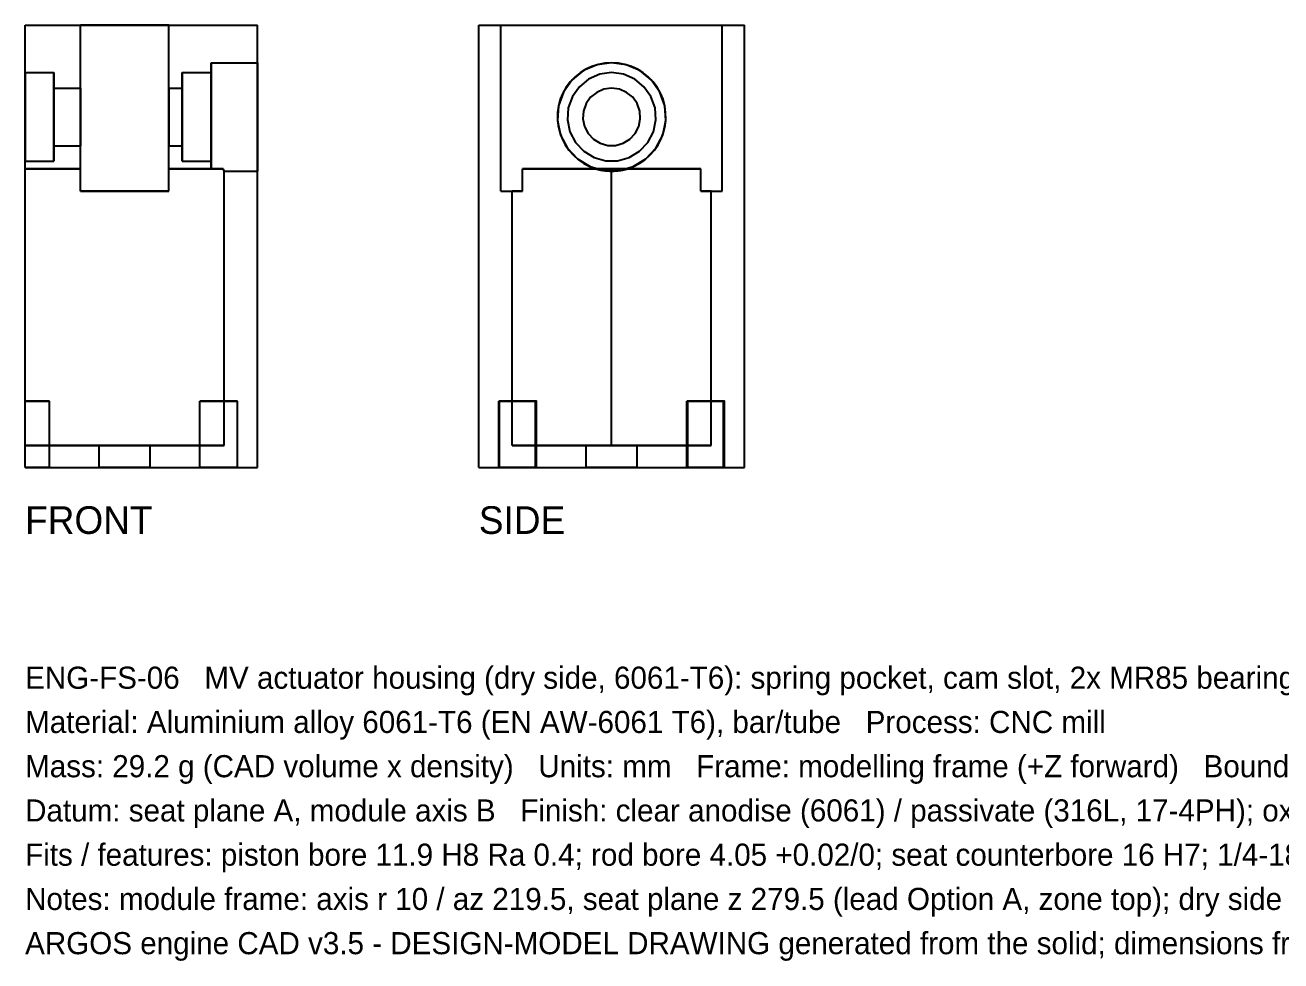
# Model space of a CAD drawing. Header units: millimetres. Extents: x 0 to 258, y -45 to 110.
# Drawn here: x 0 to 113.5, y -44.6 to 40 of the extents above; entities that cross this region are included whole.
import ezdxf

# ---------------------------------------------------------------- set-up
doc = ezdxf.new("R2010")
doc.units = ezdxf.units.MM
for name, color, linetype in [('FRONT_HIDDEN', 8, 'CONTINUOUS'), ('FRONT_VISIBLE', 7, 'Continuous'), ('SIDE_HIDDEN', 8, 'CONTINUOUS'), ('SIDE_VISIBLE', 7, 'Continuous')]:
    doc.layers.add(name, color=color, linetype=linetype)

msp = doc.modelspace()

# ---------------------------------------------------------------- linework, layer by layer
at = {"layer": 'FRONT_HIDDEN'}
for points in [[(0, 0), (0, 40)], [(0, 40), (21, 40)], [(5, 25), (5, 40)], [(5, 25), (5, 40)], [(13, 40), (5, 40)], [(13, 40), (5, 40)], [(13, 25), (13, 40)], [(13, 25), (13, 40)], [(21, 0), (21, 40)], [(16.8, 36.6), (21, 36.6)], [(16.8, 27), (16.8, 27.42), (16.8, 27.83), (16.8, 28.25), (16.8, 28.67), (16.8, 29.09), (16.8, 29.5), (16.8, 29.92), (16.8, 30.34), (16.8, 30.76), (16.8, 31.17), (16.8, 31.59), (16.8, 32.01), (16.8, 32.43), (16.8, 32.84), (16.8, 33.26), (16.8, 33.68), (16.8, 34.1), (16.8, 34.51), (16.8, 34.93), (16.8, 35.35), (16.8, 35.77), (16.8, 36.18), (16.8, 36.6)], [(16.8, 36.6), (16.8, 36.18), (16.8, 35.77), (16.8, 35.35), (16.8, 34.93), (16.8, 34.51), (16.8, 34.1), (16.8, 33.68), (16.8, 33.26), (16.8, 32.84), (16.8, 32.43), (16.8, 32.01), (16.8, 31.59), (16.8, 31.17), (16.8, 30.76), (16.8, 30.34), (16.8, 29.92), (16.8, 29.5), (16.8, 29.09), (16.8, 28.67), (16.8, 28.25), (16.8, 27.83), (16.8, 27.42), (16.8, 27)], [(21, 36.6), (21, 36.17), (21, 35.75), (21, 35.32), (21, 34.9), (21, 34.47), (21, 34.04), (21, 33.62), (21, 33.19), (21, 32.77), (21, 32.34), (21, 31.91), (21, 31.49), (21, 31.06), (21, 30.63), (21, 30.21), (21, 29.78), (21, 29.36), (21, 28.93), (21, 28.5), (21, 28.08), (21, 27.65), (21, 27.23), (21, 26.8)], [(21, 26.8), (21, 27.23), (21, 27.65), (21, 28.08), (21, 28.5), (21, 28.93), (21, 29.36), (21, 29.78), (21, 30.21), (21, 30.63), (21, 31.06), (21, 31.49), (21, 31.91), (21, 32.34), (21, 32.77), (21, 33.19), (21, 33.62), (21, 34.04), (21, 34.47), (21, 34.9), (21, 35.32), (21, 35.75), (21, 36.17), (21, 36.6)], [(0, 35.7), (0, 35.35), (0, 35), (0, 34.66), (0, 34.31), (0, 33.96), (0, 33.61), (0, 33.27), (0, 32.92), (0, 32.57), (0, 32.22), (0, 31.87), (0, 31.53), (0, 31.18), (0, 30.83), (0, 30.48), (0, 30.13), (0, 29.79), (0, 29.44), (0, 29.09), (0, 28.74), (0, 28.4), (0, 28.05), (0, 27.7)], [(0, 27.7), (0, 28.05), (0, 28.4), (0, 28.74), (0, 29.09), (0, 29.44), (0, 29.79), (0, 30.13), (0, 30.48), (0, 30.83), (0, 31.18), (0, 31.53), (0, 31.87), (0, 32.22), (0, 32.57), (0, 32.92), (0, 33.27), (0, 33.61), (0, 33.96), (0, 34.31), (0, 34.66), (0, 35), (0, 35.35), (0, 35.7)], [(0, 35.7), (2.59, 35.7)], [(2.59, 35.7), (2.59, 35.35), (2.59, 35), (2.59, 34.66), (2.59, 34.31), (2.59, 33.96), (2.59, 33.61), (2.59, 33.27), (2.59, 32.92), (2.59, 32.57), (2.59, 32.22), (2.59, 31.87), (2.59, 31.53), (2.59, 31.18), (2.59, 30.83), (2.59, 30.48), (2.59, 30.13), (2.59, 29.79), (2.59, 29.44), (2.59, 29.09), (2.59, 28.74), (2.59, 28.4), (2.59, 28.05), (2.59, 27.7)], [(2.59, 27.7), (2.59, 28.05), (2.59, 28.4), (2.59, 28.74), (2.59, 29.09), (2.59, 29.44), (2.59, 29.79), (2.59, 30.13), (2.59, 30.48), (2.59, 30.83), (2.59, 31.18), (2.59, 31.53), (2.59, 31.87), (2.59, 32.22), (2.59, 32.57), (2.59, 32.92), (2.59, 33.27), (2.59, 33.61), (2.59, 33.96), (2.59, 34.31), (2.59, 34.66), (2.59, 35), (2.59, 35.35), (2.59, 35.7)], [(14.2, 35.7), (16.8, 35.7)], [(14.2, 35.7), (14.2, 35.35), (14.2, 35), (14.2, 34.66), (14.2, 34.31), (14.2, 33.96), (14.2, 33.61), (14.2, 33.27), (14.2, 32.92), (14.2, 32.57), (14.2, 32.22), (14.2, 31.87), (14.2, 31.53), (14.2, 31.18), (14.2, 30.83), (14.2, 30.48), (14.2, 30.13), (14.2, 29.79), (14.2, 29.44), (14.2, 29.09), (14.2, 28.74), (14.2, 28.4), (14.2, 28.05), (14.2, 27.7)], [(14.2, 27.7), (14.2, 28.05), (14.2, 28.4), (14.2, 28.74), (14.2, 29.09), (14.2, 29.44), (14.2, 29.79), (14.2, 30.13), (14.2, 30.48), (14.2, 30.83), (14.2, 31.18), (14.2, 31.53), (14.2, 31.87), (14.2, 32.22), (14.2, 32.57), (14.2, 32.92), (14.2, 33.27), (14.2, 33.61), (14.2, 33.96), (14.2, 34.31), (14.2, 34.66), (14.2, 35), (14.2, 35.35), (14.2, 35.7)], [(16.8, 35.7), (16.8, 35.35), (16.8, 35), (16.8, 34.66), (16.8, 34.31), (16.8, 33.96), (16.8, 33.61), (16.8, 33.27), (16.8, 32.92), (16.8, 32.57), (16.8, 32.22), (16.8, 31.87), (16.8, 31.53), (16.8, 31.18), (16.8, 30.83), (16.8, 30.48), (16.8, 30.13), (16.8, 29.79), (16.8, 29.44), (16.8, 29.09), (16.8, 28.74), (16.8, 28.4), (16.8, 28.05), (16.8, 27.7)], [(16.8, 27.7), (16.8, 28.05), (16.8, 28.4), (16.8, 28.74), (16.8, 29.09), (16.8, 29.44), (16.8, 29.79), (16.8, 30.13), (16.8, 30.48), (16.8, 30.83), (16.8, 31.18), (16.8, 31.53), (16.8, 31.87), (16.8, 32.22), (16.8, 32.57), (16.8, 32.92), (16.8, 33.27), (16.8, 33.61), (16.8, 33.96), (16.8, 34.31), (16.8, 34.66), (16.8, 35), (16.8, 35.35), (16.8, 35.7)], [(2.59, 34.3), (2.59, 34.07), (2.59, 33.85), (2.59, 33.62), (2.59, 33.4), (2.59, 33.17), (2.59, 32.94), (2.59, 32.72), (2.59, 32.49), (2.59, 32.27), (2.59, 32.04), (2.59, 31.81), (2.59, 31.59), (2.59, 31.36), (2.59, 31.13), (2.59, 30.91), (2.59, 30.68), (2.59, 30.46), (2.59, 30.23), (2.59, 30), (2.59, 29.78), (2.59, 29.55), (2.59, 29.33), (2.59, 29.1)], [(2.59, 29.1), (2.59, 29.33), (2.59, 29.55), (2.59, 29.78), (2.59, 30), (2.59, 30.23), (2.59, 30.46), (2.59, 30.68), (2.59, 30.91), (2.59, 31.13), (2.59, 31.36), (2.59, 31.59), (2.59, 31.81), (2.59, 32.04), (2.59, 32.27), (2.59, 32.49), (2.59, 32.72), (2.59, 32.94), (2.59, 33.17), (2.59, 33.4), (2.59, 33.62), (2.59, 33.85), (2.59, 34.07), (2.59, 34.3)], [(2.59, 34.3), (5, 34.3)], [(5, 34.3), (5, 34.07), (5, 33.85), (5, 33.62), (5, 33.4), (5, 33.17), (5, 32.94), (5, 32.72), (5, 32.49), (5, 32.27), (5, 32.04), (5, 31.81), (5, 31.59), (5, 31.36), (5, 31.13), (5, 30.91), (5, 30.68), (5, 30.46), (5, 30.23), (5, 30), (5, 29.78), (5, 29.55), (5, 29.33), (5, 29.1)], [(5, 29.1), (5, 29.33), (5, 29.55), (5, 29.78), (5, 30), (5, 30.23), (5, 30.46), (5, 30.68), (5, 30.91), (5, 31.13), (5, 31.36), (5, 31.59), (5, 31.81), (5, 32.04), (5, 32.27), (5, 32.49), (5, 32.72), (5, 32.94), (5, 33.17), (5, 33.4), (5, 33.62), (5, 33.85), (5, 34.07), (5, 34.3)], [(13, 34.3), (14.2, 34.3)], [(13, 34.3), (13, 34.07), (13, 33.85), (13, 33.62), (13, 33.4), (13, 33.17), (13, 32.94), (13, 32.72), (13, 32.49), (13, 32.27), (13, 32.04), (13, 31.81), (13, 31.59), (13, 31.36), (13, 31.13), (13, 30.91), (13, 30.68), (13, 30.46), (13, 30.23), (13, 30), (13, 29.78), (13, 29.55), (13, 29.33), (13, 29.1)], [(13, 29.1), (13, 29.33), (13, 29.55), (13, 29.78), (13, 30), (13, 30.23), (13, 30.46), (13, 30.68), (13, 30.91), (13, 31.13), (13, 31.36), (13, 31.59), (13, 31.81), (13, 32.04), (13, 32.27), (13, 32.49), (13, 32.72), (13, 32.94), (13, 33.17), (13, 33.4), (13, 33.62), (13, 33.85), (13, 34.07), (13, 34.3)], [(14.2, 34.3), (14.2, 34.07), (14.2, 33.85), (14.2, 33.62), (14.2, 33.4), (14.2, 33.17), (14.2, 32.94), (14.2, 32.72), (14.2, 32.49), (14.2, 32.27), (14.2, 32.04), (14.2, 31.81), (14.2, 31.59), (14.2, 31.36), (14.2, 31.13), (14.2, 30.91), (14.2, 30.68), (14.2, 30.46), (14.2, 30.23), (14.2, 30), (14.2, 29.78), (14.2, 29.55), (14.2, 29.33), (14.2, 29.1)], [(14.2, 29.1), (14.2, 29.33), (14.2, 29.55), (14.2, 29.78), (14.2, 30), (14.2, 30.23), (14.2, 30.46), (14.2, 30.68), (14.2, 30.91), (14.2, 31.13), (14.2, 31.36), (14.2, 31.59), (14.2, 31.81), (14.2, 32.04), (14.2, 32.27), (14.2, 32.49), (14.2, 32.72), (14.2, 32.94), (14.2, 33.17), (14.2, 33.4), (14.2, 33.62), (14.2, 33.85), (14.2, 34.07), (14.2, 34.3)], [(2.59, 29.1), (5, 29.1)], [(13, 29.1), (14.2, 29.1)], [(0, 27.7), (2.59, 27.7)], [(14.2, 27.7), (16.8, 27.7)], [(0, 2), (0, 27)], [(5, 27), (4.78, 27), (4.57, 27), (4.35, 27), (4.13, 27), (3.91, 27), (3.7, 27), (3.48, 27), (3.26, 27), (3.04, 27), (2.83, 27), (2.61, 27), (2.39, 27), (2.17, 27), (1.96, 27), (1.74, 27), (1.52, 27), (1.3, 27), (1.09, 27), (0.87, 27), (0.65, 27), (0.43, 27), (0.22, 27), (0, 27)], [(0, 27), (0.22, 27), (0.43, 27), (0.65, 27), (0.87, 27), (1.09, 27), (1.3, 27), (1.52, 27), (1.74, 27), (1.96, 27), (2.17, 27), (2.39, 27), (2.61, 27), (2.83, 27), (3.04, 27), (3.26, 27), (3.48, 27), (3.7, 27), (3.91, 27), (4.13, 27), (4.35, 27), (4.57, 27), (4.78, 27), (5, 27)], [(5, 25), (5, 27)], [(5, 25), (5, 27)], [(17.89, 27), (17.68, 27), (17.47, 27), (17.25, 27), (17.04, 27), (16.83, 27), (16.62, 27), (16.4, 27), (16.19, 27), (15.98, 27), (15.77, 27), (15.55, 27), (15.34, 27), (15.13, 27), (14.91, 27), (14.7, 27), (14.49, 27), (14.28, 27), (14.06, 27), (13.85, 27), (13.64, 27), (13.43, 27), (13.21, 27), (13, 27)], [(13, 25), (13, 27)], [(13, 25), (13, 27)], [(13, 27), (13.21, 27), (13.43, 27), (13.64, 27), (13.85, 27), (14.06, 27), (14.28, 27), (14.49, 27), (14.7, 27), (14.91, 27), (15.13, 27), (15.34, 27), (15.55, 27), (15.77, 27), (15.98, 27), (16.19, 27), (16.4, 27), (16.62, 27), (16.83, 27), (17.04, 27), (17.25, 27), (17.47, 27), (17.68, 27), (17.89, 27)], [(16.8, 27), (17.89, 27)], [(16.8, 27), (17.89, 27)], [(18, 26.8), (18, 26.81), (17.99, 26.82), (17.99, 26.83), (17.98, 26.83), (17.98, 26.84), (17.97, 26.85), (17.97, 26.86), (17.96, 26.87), (17.96, 26.88), (17.95, 26.89), (17.95, 26.9), (17.94, 26.9), (17.94, 26.91), (17.93, 26.92), (17.93, 26.93), (17.93, 26.94), (17.92, 26.95), (17.92, 26.96), (17.91, 26.97), (17.91, 26.97), (17.9, 26.98), (17.9, 26.99), (17.89, 27)], [(17.89, 27), (17.9, 26.99), (17.9, 26.98), (17.91, 26.97), (17.91, 26.97), (17.92, 26.96), (17.92, 26.95), (17.93, 26.94), (17.93, 26.93), (17.93, 26.92), (17.94, 26.91), (17.94, 26.9), (17.95, 26.9), (17.95, 26.89), (17.96, 26.88), (17.96, 26.87), (17.97, 26.86), (17.97, 26.85), (17.98, 26.84), (17.98, 26.83), (17.99, 26.83), (17.99, 26.82), (18, 26.81), (18, 26.8)], [(18, 2), (18, 26.8)], [(18, 26.8), (21, 26.8)], [(13, 25), (12.65, 25), (12.3, 25), (11.96, 25), (11.61, 25), (11.26, 25), (10.91, 25), (10.57, 25), (10.22, 25), (9.87, 25), (9.52, 25), (9.17, 25), (8.83, 25), (8.48, 25), (8.13, 25), (7.78, 25), (7.43, 25), (7.09, 25), (6.74, 25), (6.39, 25), (6.04, 25), (5.7, 25), (5.35, 25), (5, 25)], [(5, 25), (13, 25)], [(5, 25), (5.35, 25), (5.7, 25), (6.04, 25), (6.39, 25), (6.74, 25), (7.09, 25), (7.43, 25), (7.78, 25), (8.13, 25), (8.48, 25), (8.83, 25), (9.17, 25), (9.52, 25), (9.87, 25), (10.22, 25), (10.57, 25), (10.91, 25), (11.26, 25), (11.61, 25), (11.96, 25), (12.3, 25), (12.65, 25), (13, 25)], [(5, 25), (13, 25)], [(0, 0), (0, 6)], [(0, 0), (0, 6)], [(0, 0), (0, 6)], [(0, 0), (0, 6)], [(0, 6), (0.1, 6), (0.19, 6), (0.29, 6), (0.38, 6), (0.48, 6), (0.57, 6), (0.67, 6), (0.77, 6), (0.86, 6), (0.96, 6), (1.05, 6), (1.15, 6), (1.24, 6), (1.34, 6), (1.43, 6), (1.53, 6), (1.63, 6), (1.72, 6), (1.82, 6), (1.91, 6), (2.01, 6), (2.1, 6), (2.2, 6)], [(2.2, 6), (2.1, 6), (2.01, 6), (1.91, 6), (1.82, 6), (1.72, 6), (1.63, 6), (1.53, 6), (1.43, 6), (1.34, 6), (1.24, 6), (1.15, 6), (1.05, 6), (0.96, 6), (0.86, 6), (0.77, 6), (0.67, 6), (0.57, 6), (0.48, 6), (0.38, 6), (0.29, 6), (0.19, 6), (0.1, 6), (0, 6)], [(0, 6), (0.1, 6), (0.19, 6), (0.29, 6), (0.38, 6), (0.48, 6), (0.57, 6), (0.67, 6), (0.77, 6), (0.86, 6), (0.96, 6), (1.05, 6), (1.15, 6), (1.24, 6), (1.34, 6), (1.43, 6), (1.53, 6), (1.63, 6), (1.72, 6), (1.82, 6), (1.91, 6), (2.01, 6), (2.1, 6), (2.2, 6)], [(2.2, 6), (2.1, 6), (2.01, 6), (1.91, 6), (1.82, 6), (1.72, 6), (1.63, 6), (1.53, 6), (1.43, 6), (1.34, 6), (1.24, 6), (1.15, 6), (1.05, 6), (0.96, 6), (0.86, 6), (0.77, 6), (0.67, 6), (0.57, 6), (0.48, 6), (0.38, 6), (0.29, 6), (0.19, 6), (0.1, 6), (0, 6)], [(2.2, 0), (2.2, 6)], [(2.2, 0), (2.2, 6)], [(19.2, 6), (19.05, 6), (18.9, 6), (18.76, 6), (18.61, 6), (18.46, 6), (18.31, 6), (18.17, 6), (18.02, 6), (17.87, 6), (17.72, 6), (17.57, 6), (17.43, 6), (17.28, 6), (17.13, 6), (16.98, 6), (16.83, 6), (16.69, 6), (16.54, 6), (16.39, 6), (16.24, 6), (16.1, 6), (15.95, 6), (15.8, 6)], [(15.8, 6), (15.95, 6), (16.1, 6), (16.24, 6), (16.39, 6), (16.54, 6), (16.69, 6), (16.83, 6), (16.98, 6), (17.13, 6), (17.28, 6), (17.43, 6), (17.57, 6), (17.72, 6), (17.87, 6), (18.02, 6), (18.17, 6), (18.31, 6), (18.46, 6), (18.61, 6), (18.76, 6), (18.9, 6), (19.05, 6), (19.2, 6)], [(19.2, 6), (19.05, 6), (18.9, 6), (18.76, 6), (18.61, 6), (18.46, 6), (18.31, 6), (18.17, 6), (18.02, 6), (17.87, 6), (17.72, 6), (17.57, 6), (17.43, 6), (17.28, 6), (17.13, 6), (16.98, 6), (16.83, 6), (16.69, 6), (16.54, 6), (16.39, 6), (16.24, 6), (16.1, 6), (15.95, 6), (15.8, 6)], [(15.8, 6), (15.95, 6), (16.1, 6), (16.24, 6), (16.39, 6), (16.54, 6), (16.69, 6), (16.83, 6), (16.98, 6), (17.13, 6), (17.28, 6), (17.43, 6), (17.57, 6), (17.72, 6), (17.87, 6), (18.02, 6), (18.17, 6), (18.31, 6), (18.46, 6), (18.61, 6), (18.76, 6), (18.9, 6), (19.05, 6), (19.2, 6)], [(15.8, 0), (15.8, 6)], [(15.8, 0), (15.8, 6)], [(19.2, 0), (19.2, 6)], [(19.2, 0), (19.2, 6)], [(18, 2), (17.22, 2), (16.43, 2), (15.65, 2), (14.87, 2), (14.09, 2), (13.3, 2), (12.52, 2), (11.74, 2), (10.96, 2), (10.17, 2), (9.39, 2), (8.61, 2), (7.83, 2), (7.04, 2), (6.26, 2), (5.48, 2), (4.7, 2), (3.91, 2), (3.13, 2), (2.35, 2), (1.57, 2), (0.78, 2), (0, 2)], [(0, 2), (0.78, 2), (1.57, 2), (2.35, 2), (3.13, 2), (3.91, 2), (4.7, 2), (5.48, 2), (6.26, 2), (7.04, 2), (7.83, 2), (8.61, 2), (9.39, 2), (10.17, 2), (10.96, 2), (11.74, 2), (12.52, 2), (13.3, 2), (14.09, 2), (14.87, 2), (15.65, 2), (16.43, 2), (17.22, 2), (18, 2)], [(11.3, 2), (11.1, 2), (10.9, 2), (10.7, 2), (10.5, 2), (10.3, 2), (10.1, 2), (9.9, 2), (9.7, 2), (9.5, 2), (9.3, 2), (9.1, 2), (8.9, 2), (8.7, 2), (8.5, 2), (8.3, 2), (8.1, 2), (7.9, 2), (7.7, 2), (7.5, 2), (7.3, 2), (7.1, 2), (6.9, 2), (6.7, 2)], [(6.7, 2), (6.9, 2), (7.1, 2), (7.3, 2), (7.5, 2), (7.7, 2), (7.9, 2), (8.1, 2), (8.3, 2), (8.5, 2), (8.7, 2), (8.9, 2), (9.1, 2), (9.3, 2), (9.5, 2), (9.7, 2), (9.9, 2), (10.1, 2), (10.3, 2), (10.5, 2), (10.7, 2), (10.9, 2), (11.1, 2), (11.3, 2)], [(6.7, 0), (6.7, 2)], [(11.3, 0), (11.3, 2)], [(0, 0), (0.1, 0), (0.19, 0), (0.29, 0), (0.38, 0), (0.48, 0), (0.57, 0), (0.67, 0), (0.77, 0), (0.86, 0), (0.96, 0), (1.05, 0), (1.15, 0), (1.24, 0), (1.34, 0), (1.43, 0), (1.53, 0), (1.63, 0), (1.72, 0), (1.82, 0), (1.91, 0), (2.01, 0), (2.1, 0), (2.2, 0)], [(2.2, 0), (2.1, 0), (2.01, 0), (1.91, 0), (1.82, 0), (1.72, 0), (1.63, 0), (1.53, 0), (1.43, 0), (1.34, 0), (1.24, 0), (1.15, 0), (1.05, 0), (0.96, 0), (0.86, 0), (0.77, 0), (0.67, 0), (0.57, 0), (0.48, 0), (0.38, 0), (0.29, 0), (0.19, 0), (0.1, 0), (0, 0)], [(0, 0), (0.1, 0), (0.19, 0), (0.29, 0), (0.38, 0), (0.48, 0), (0.57, 0), (0.67, 0), (0.77, 0), (0.86, 0), (0.96, 0), (1.05, 0), (1.15, 0), (1.24, 0), (1.34, 0), (1.43, 0), (1.53, 0), (1.63, 0), (1.72, 0), (1.82, 0), (1.91, 0), (2.01, 0), (2.1, 0), (2.2, 0)], [(2.2, 0), (2.1, 0), (2.01, 0), (1.91, 0), (1.82, 0), (1.72, 0), (1.63, 0), (1.53, 0), (1.43, 0), (1.34, 0), (1.24, 0), (1.15, 0), (1.05, 0), (0.96, 0), (0.86, 0), (0.77, 0), (0.67, 0), (0.57, 0), (0.48, 0), (0.38, 0), (0.29, 0), (0.19, 0), (0.1, 0), (0, 0)], [(0, 0), (21, 0)], [(11.3, 0), (11.1, 0), (10.9, 0), (10.7, 0), (10.5, 0), (10.3, 0), (10.1, 0), (9.9, 0), (9.7, 0), (9.5, 0), (9.3, 0), (9.1, 0), (8.9, 0), (8.7, 0), (8.5, 0), (8.3, 0), (8.1, 0), (7.9, 0), (7.7, 0), (7.5, 0), (7.3, 0), (7.1, 0), (6.9, 0), (6.7, 0)], [(6.7, 0), (6.9, 0), (7.1, 0), (7.3, 0), (7.5, 0), (7.7, 0), (7.9, 0), (8.1, 0), (8.3, 0), (8.5, 0), (8.7, 0), (8.9, 0), (9.1, 0), (9.3, 0), (9.5, 0), (9.7, 0), (9.9, 0), (10.1, 0), (10.3, 0), (10.5, 0), (10.7, 0), (10.9, 0), (11.1, 0), (11.3, 0)], [(19.2, 0), (19.05, 0), (18.9, 0), (18.76, 0), (18.61, 0), (18.46, 0), (18.31, 0), (18.17, 0), (18.02, 0), (17.87, 0), (17.72, 0), (17.57, 0), (17.43, 0), (17.28, 0), (17.13, 0), (16.98, 0), (16.83, 0), (16.69, 0), (16.54, 0), (16.39, 0), (16.24, 0), (16.1, 0), (15.95, 0), (15.8, 0)], [(15.8, 0), (15.95, 0), (16.1, 0), (16.24, 0), (16.39, 0), (16.54, 0), (16.69, 0), (16.83, 0), (16.98, 0), (17.13, 0), (17.28, 0), (17.43, 0), (17.57, 0), (17.72, 0), (17.87, 0), (18.02, 0), (18.17, 0), (18.31, 0), (18.46, 0), (18.61, 0), (18.76, 0), (18.9, 0), (19.05, 0), (19.2, 0)], [(19.2, 0), (19.05, 0), (18.9, 0), (18.76, 0), (18.61, 0), (18.46, 0), (18.31, 0), (18.17, 0), (18.02, 0), (17.87, 0), (17.72, 0), (17.57, 0), (17.43, 0), (17.28, 0), (17.13, 0), (16.98, 0), (16.83, 0), (16.69, 0), (16.54, 0), (16.39, 0), (16.24, 0), (16.1, 0), (15.95, 0), (15.8, 0)], [(15.8, 0), (15.95, 0), (16.1, 0), (16.24, 0), (16.39, 0), (16.54, 0), (16.69, 0), (16.83, 0), (16.98, 0), (17.13, 0), (17.28, 0), (17.43, 0), (17.57, 0), (17.72, 0), (17.87, 0), (18.02, 0), (18.17, 0), (18.31, 0), (18.46, 0), (18.61, 0), (18.76, 0), (18.9, 0), (19.05, 0), (19.2, 0)]]:
    msp.add_lwpolyline(points, dxfattribs=at)
at = {"layer": 'FRONT_VISIBLE'}
for points in [[(0, 0), (0, 40)], [(0, 40), (21, 40)], [(21, 0), (21, 40)], [(0, 0), (21, 0)]]:
    msp.add_lwpolyline(points, dxfattribs=at)
at = {"layer": 'SIDE_HIDDEN'}
for points in [[(41, 0), (41, 40)], [(41, 40), (65, 40)], [(43, 25), (43, 40)], [(43, 40), (63, 40)], [(43, 25), (43, 40)], [(43, 40), (63, 40)], [(63, 25), (63, 40)], [(63, 25), (63, 40)], [(65, 0), (65, 40)], [(53, 36.6), (52.39, 36.56), (51.8, 36.45), (51.22, 36.26), (50.67, 36.01), (50.15, 35.69), (49.68, 35.3), (49.26, 34.86), (48.9, 34.38), (48.6, 33.85), (48.36, 33.29), (48.2, 32.7), (48.12, 32.1), (48.1, 31.49), (48.17, 30.89), (48.31, 30.29), (48.52, 29.72), (48.8, 29.18), (49.14, 28.68), (49.54, 28.23), (50, 27.83), (50.5, 27.48), (51.04, 27.21), (51.61, 27)], [(54.39, 27), (54.96, 27.21), (55.5, 27.48), (56, 27.83), (56.46, 28.23), (56.86, 28.68), (57.2, 29.18), (57.48, 29.72), (57.69, 30.29), (57.83, 30.89), (57.9, 31.49), (57.88, 32.1), (57.8, 32.7), (57.64, 33.29), (57.4, 33.85), (57.1, 34.38), (56.74, 34.86), (56.32, 35.3), (55.85, 35.69), (55.33, 36.01), (54.78, 36.26), (54.2, 36.45), (53.61, 36.56), (53, 36.6)], [(53, 35.7), (51.92, 35.55), (50.92, 35.12), (50.08, 34.43), (49.45, 33.54), (49.08, 32.51), (49.01, 31.43), (49.23, 30.36), (49.73, 29.39), (50.48, 28.6), (51.41, 28.03), (52.46, 27.74), (53.54, 27.74), (54.59, 28.03), (55.52, 28.6), (56.27, 29.39), (56.77, 30.36), (56.99, 31.43), (56.92, 32.51), (56.55, 33.54), (55.92, 34.43), (55.08, 35.12), (54.08, 35.55), (53, 35.7)], [(53, 35.7), (51.92, 35.55), (50.92, 35.12), (50.08, 34.43), (49.45, 33.54), (49.08, 32.51), (49.01, 31.43), (49.23, 30.36), (49.73, 29.39), (50.48, 28.6), (51.41, 28.03), (52.46, 27.74), (53.54, 27.74), (54.59, 28.03), (55.52, 28.6), (56.27, 29.39), (56.77, 30.36), (56.99, 31.43), (56.92, 32.51), (56.55, 33.54), (55.92, 34.43), (55.08, 35.12), (54.08, 35.55), (53, 35.7)], [(53, 35.7), (51.92, 35.55), (50.92, 35.12), (50.08, 34.43), (49.45, 33.54), (49.08, 32.51), (49.01, 31.43), (49.23, 30.36), (49.73, 29.39), (50.48, 28.6), (51.41, 28.03), (52.46, 27.74), (53.54, 27.74), (54.59, 28.03), (55.52, 28.6), (56.27, 29.39), (56.77, 30.36), (56.99, 31.43), (56.92, 32.51), (56.55, 33.54), (55.92, 34.43), (55.08, 35.12), (54.08, 35.55), (53, 35.7)], [(53, 34.3), (52.3, 34.2), (51.65, 33.92), (51.1, 33.47), (50.69, 32.9), (50.45, 32.23), (50.41, 31.52), (50.55, 30.83), (50.88, 30.2), (51.36, 29.68), (51.96, 29.32), (52.65, 29.12), (53.35, 29.12), (54.04, 29.32), (54.64, 29.68), (55.12, 30.2), (55.45, 30.83), (55.59, 31.52), (55.55, 32.23), (55.31, 32.9), (54.9, 33.47), (54.35, 33.92), (53.7, 34.2), (53, 34.3)], [(53, 34.3), (52.3, 34.2), (51.65, 33.92), (51.1, 33.47), (50.69, 32.9), (50.45, 32.23), (50.41, 31.52), (50.55, 30.83), (50.88, 30.2), (51.36, 29.68), (51.96, 29.32), (52.65, 29.12), (53.35, 29.12), (54.04, 29.32), (54.64, 29.68), (55.12, 30.2), (55.45, 30.83), (55.59, 31.52), (55.55, 32.23), (55.31, 32.9), (54.9, 33.47), (54.35, 33.92), (53.7, 34.2), (53, 34.3)], [(53, 34.3), (52.3, 34.2), (51.65, 33.92), (51.1, 33.47), (50.69, 32.9), (50.45, 32.23), (50.41, 31.52), (50.55, 30.83), (50.88, 30.2), (51.36, 29.68), (51.96, 29.32), (52.65, 29.12), (53.35, 29.12), (54.04, 29.32), (54.64, 29.68), (55.12, 30.2), (55.45, 30.83), (55.59, 31.52), (55.55, 32.23), (55.31, 32.9), (54.9, 33.47), (54.35, 33.92), (53.7, 34.2), (53, 34.3)], [(44.94, 25), (44.94, 27)], [(44.94, 27), (61.06, 27)], [(53, 27), (52.65, 27), (52.3, 27), (51.95, 27), (51.6, 27), (51.25, 27), (50.9, 27), (50.55, 27), (50.2, 27), (49.85, 27), (49.49, 27), (49.14, 27), (48.79, 27), (48.44, 27), (48.09, 27), (47.74, 27), (47.39, 27), (47.04, 27), (46.69, 27), (46.34, 27), (45.99, 27), (45.64, 27), (45.29, 27), (44.94, 27)], [(44.94, 25), (44.94, 27)], [(44.94, 27), (61.06, 27)], [(44.94, 27), (45.23, 27), (45.52, 27), (45.81, 27), (46.1, 27), (46.39, 27), (46.68, 27), (46.97, 27), (47.26, 27), (47.55, 27), (47.84, 27), (48.13, 27), (48.42, 27), (48.71, 27), (49, 27), (49.29, 27), (49.58, 27), (49.87, 27), (50.16, 27), (50.45, 27), (50.74, 27), (51.03, 27), (51.32, 27), (51.61, 27)], [(51.61, 27), (51.67, 26.98), (51.73, 26.97), (51.79, 26.95), (51.85, 26.94), (51.91, 26.92), (51.97, 26.91), (52.03, 26.9), (52.09, 26.89), (52.15, 26.87), (52.21, 26.86), (52.27, 26.85), (52.33, 26.85), (52.39, 26.84), (52.45, 26.83), (52.51, 26.82), (52.57, 26.82), (52.63, 26.81), (52.69, 26.81), (52.76, 26.81), (52.82, 26.8), (52.88, 26.8), (52.94, 26.8), (53, 26.8)], [(61.06, 27), (60.71, 27), (60.36, 27), (60.01, 27), (59.66, 27), (59.31, 27), (58.96, 27), (58.61, 27), (58.26, 27), (57.91, 27), (57.56, 27), (57.21, 27), (56.86, 27), (56.51, 27), (56.15, 27), (55.8, 27), (55.45, 27), (55.1, 27), (54.75, 27), (54.4, 27), (54.05, 27), (53.7, 27), (53.35, 27), (53, 27)], [(53, 26.8), (53.06, 26.8), (53.12, 26.8), (53.18, 26.8), (53.24, 26.81), (53.31, 26.81), (53.37, 26.81), (53.43, 26.82), (53.49, 26.82), (53.55, 26.83), (53.61, 26.84), (53.67, 26.85), (53.73, 26.85), (53.79, 26.86), (53.85, 26.87), (53.91, 26.89), (53.97, 26.9), (54.03, 26.91), (54.09, 26.92), (54.15, 26.94), (54.21, 26.95), (54.27, 26.97), (54.33, 26.98), (54.39, 27)], [(53, 2), (53, 26.8)], [(54.39, 27), (54.68, 27), (54.97, 27), (55.26, 27), (55.55, 27), (55.84, 27), (56.13, 27), (56.42, 27), (56.71, 27), (57, 27), (57.29, 27), (57.58, 27), (57.87, 27), (58.16, 27), (58.45, 27), (58.74, 27), (59.03, 27), (59.32, 27), (59.61, 27), (59.9, 27), (60.19, 27), (60.48, 27), (60.77, 27), (61.06, 27)], [(61.06, 25), (61.06, 27)], [(61.06, 25), (61.06, 27)], [(43, 25), (44.94, 25)], [(43, 25), (44.94, 25)], [(44.94, 25), (44.9, 25), (44.86, 25), (44.82, 25), (44.77, 25), (44.73, 25), (44.69, 25), (44.65, 25), (44.61, 25), (44.57, 25), (44.53, 25), (44.49, 25), (44.45, 25), (44.41, 25), (44.37, 25), (44.33, 25), (44.29, 25), (44.24, 25), (44.2, 25), (44.16, 25), (44.12, 25), (44.08, 25), (44.04, 25), (44, 25)], [(44, 25), (44.04, 25), (44.08, 25), (44.12, 25), (44.16, 25), (44.2, 25), (44.24, 25), (44.29, 25), (44.33, 25), (44.37, 25), (44.41, 25), (44.45, 25), (44.49, 25), (44.53, 25), (44.57, 25), (44.61, 25), (44.65, 25), (44.69, 25), (44.73, 25), (44.77, 25), (44.82, 25), (44.86, 25), (44.9, 25), (44.94, 25)], [(44, 2), (44, 25)], [(61.06, 25), (63, 25)], [(61.06, 25), (61.1, 25), (61.14, 25), (61.18, 25), (61.23, 25), (61.27, 25), (61.31, 25), (61.35, 25), (61.39, 25), (61.43, 25), (61.47, 25), (61.51, 25), (61.55, 25), (61.59, 25), (61.63, 25), (61.67, 25), (61.71, 25), (61.76, 25), (61.8, 25), (61.84, 25), (61.88, 25), (61.92, 25), (61.96, 25), (62, 25)], [(62, 25), (61.96, 25), (61.92, 25), (61.88, 25), (61.84, 25), (61.8, 25), (61.76, 25), (61.71, 25), (61.67, 25), (61.63, 25), (61.59, 25), (61.55, 25), (61.51, 25), (61.47, 25), (61.43, 25), (61.39, 25), (61.35, 25), (61.31, 25), (61.27, 25), (61.23, 25), (61.18, 25), (61.14, 25), (61.1, 25), (61.06, 25)], [(61.06, 25), (63, 25)], [(62, 2), (62, 25)], [(42.88, 6), (42.87, 6), (42.87, 6), (42.87, 6), (42.86, 6), (42.86, 6), (42.86, 6), (42.85, 6), (42.85, 6), (42.85, 6), (42.84, 6), (42.84, 6), (42.84, 6), (42.83, 6), (42.83, 6), (42.83, 6), (42.82, 6), (42.82, 6), (42.82, 6), (42.81, 6), (42.81, 6), (42.81, 6), (42.8, 6), (42.8, 6)], [(42.8, 6), (42.95, 6), (43.1, 6), (43.24, 6), (43.39, 6), (43.54, 6), (43.69, 6), (43.83, 6), (43.98, 6), (44.13, 6), (44.28, 6), (44.43, 6), (44.57, 6), (44.72, 6), (44.87, 6), (45.02, 6), (45.17, 6), (45.31, 6), (45.46, 6), (45.61, 6), (45.76, 6), (45.9, 6), (46.05, 6), (46.2, 6)], [(46.2, 6), (46.05, 6), (45.9, 6), (45.76, 6), (45.61, 6), (45.46, 6), (45.31, 6), (45.17, 6), (45.02, 6), (44.87, 6), (44.72, 6), (44.57, 6), (44.43, 6), (44.28, 6), (44.13, 6), (43.98, 6), (43.83, 6), (43.69, 6), (43.54, 6), (43.39, 6), (43.24, 6), (43.1, 6), (42.95, 6), (42.8, 6)], [(42.8, 6), (42.87, 6), (42.95, 6), (43.02, 6), (43.1, 6), (43.17, 6), (43.24, 6), (43.32, 6), (43.39, 6), (43.47, 6), (43.54, 6), (43.61, 6), (43.69, 6), (43.76, 6), (43.83, 6), (43.91, 6), (43.98, 6), (44.06, 6), (44.13, 6), (44.2, 6), (44.28, 6), (44.35, 6), (44.43, 6), (44.5, 6)], [(42.8, 0), (42.8, 6)], [(42.8, 0), (42.8, 6)], [(46.12, 6), (42.88, 6)], [(42.88, 0), (42.88, 6)], [(44.5, 6), (44.57, 6), (44.65, 6), (44.72, 6), (44.8, 6), (44.87, 6), (44.94, 6), (45.02, 6), (45.09, 6), (45.17, 6), (45.24, 6), (45.31, 6), (45.39, 6), (45.46, 6), (45.53, 6), (45.61, 6), (45.68, 6), (45.76, 6), (45.83, 6), (45.9, 6), (45.98, 6), (46.05, 6), (46.13, 6), (46.2, 6)], [(46.12, 0), (46.12, 6)], [(46.2, 6), (46.2, 6), (46.19, 6), (46.19, 6), (46.19, 6), (46.18, 6), (46.18, 6), (46.18, 6), (46.17, 6), (46.17, 6), (46.17, 6), (46.16, 6), (46.16, 6), (46.16, 6), (46.15, 6), (46.15, 6), (46.15, 6), (46.14, 6), (46.14, 6), (46.14, 6), (46.13, 6), (46.13, 6), (46.13, 6), (46.12, 6)], [(46.2, 0), (46.2, 6)], [(46.2, 0), (46.2, 6)], [(59.88, 6), (59.87, 6), (59.87, 6), (59.87, 6), (59.86, 6), (59.86, 6), (59.86, 6), (59.85, 6), (59.85, 6), (59.85, 6), (59.84, 6), (59.84, 6), (59.84, 6), (59.83, 6), (59.83, 6), (59.83, 6), (59.82, 6), (59.82, 6), (59.82, 6), (59.81, 6), (59.81, 6), (59.81, 6), (59.8, 6), (59.8, 6)], [(59.8, 6), (59.95, 6), (60.1, 6), (60.24, 6), (60.39, 6), (60.54, 6), (60.69, 6), (60.83, 6), (60.98, 6), (61.13, 6), (61.28, 6), (61.43, 6), (61.57, 6), (61.72, 6), (61.87, 6), (62.02, 6), (62.17, 6), (62.31, 6), (62.46, 6), (62.61, 6), (62.76, 6), (62.9, 6), (63.05, 6), (63.2, 6)], [(63.2, 6), (63.05, 6), (62.9, 6), (62.76, 6), (62.61, 6), (62.46, 6), (62.31, 6), (62.17, 6), (62.02, 6), (61.87, 6), (61.72, 6), (61.57, 6), (61.43, 6), (61.28, 6), (61.13, 6), (60.98, 6), (60.83, 6), (60.69, 6), (60.54, 6), (60.39, 6), (60.24, 6), (60.1, 6), (59.95, 6), (59.8, 6)], [(59.8, 6), (59.87, 6), (59.95, 6), (60.02, 6), (60.1, 6), (60.17, 6), (60.24, 6), (60.32, 6), (60.39, 6), (60.47, 6), (60.54, 6), (60.61, 6), (60.69, 6), (60.76, 6), (60.83, 6), (60.91, 6), (60.98, 6), (61.06, 6), (61.13, 6), (61.2, 6), (61.28, 6), (61.35, 6), (61.43, 6), (61.5, 6)], [(59.8, 0), (59.8, 6)], [(59.8, 0), (59.8, 6)], [(63.12, 6), (59.88, 6)], [(59.88, 0), (59.88, 6)], [(61.5, 6), (61.57, 6), (61.65, 6), (61.72, 6), (61.8, 6), (61.87, 6), (61.94, 6), (62.02, 6), (62.09, 6), (62.17, 6), (62.24, 6), (62.31, 6), (62.39, 6), (62.46, 6), (62.53, 6), (62.61, 6), (62.68, 6), (62.76, 6), (62.83, 6), (62.9, 6), (62.98, 6), (63.05, 6), (63.13, 6), (63.2, 6)], [(63.12, 0), (63.12, 6)], [(63.2, 6), (63.2, 6), (63.19, 6), (63.19, 6), (63.19, 6), (63.18, 6), (63.18, 6), (63.18, 6), (63.17, 6), (63.17, 6), (63.17, 6), (63.16, 6), (63.16, 6), (63.16, 6), (63.15, 6), (63.15, 6), (63.15, 6), (63.14, 6), (63.14, 6), (63.14, 6), (63.13, 6), (63.13, 6), (63.13, 6), (63.12, 6)], [(63.2, 0), (63.2, 6)], [(63.2, 0), (63.2, 6)], [(53, 2), (52.61, 2), (52.22, 2), (51.83, 2), (51.43, 2), (51.04, 2), (50.65, 2), (50.26, 2), (49.87, 2), (49.48, 2), (49.09, 2), (48.7, 2), (48.3, 2), (47.91, 2), (47.52, 2), (47.13, 2), (46.74, 2), (46.35, 2), (45.96, 2), (45.57, 2), (45.17, 2), (44.78, 2), (44.39, 2), (44, 2)], [(44, 2), (44.39, 2), (44.78, 2), (45.17, 2), (45.57, 2), (45.96, 2), (46.35, 2), (46.74, 2), (47.13, 2), (47.52, 2), (47.91, 2), (48.3, 2), (48.7, 2), (49.09, 2), (49.48, 2), (49.87, 2), (50.26, 2), (50.65, 2), (51.04, 2), (51.43, 2), (51.83, 2), (52.22, 2), (52.61, 2), (53, 2)], [(55.3, 2), (55.1, 2), (54.9, 2), (54.7, 2), (54.5, 2), (54.3, 2), (54.1, 2), (53.9, 2), (53.7, 2), (53.5, 2), (53.3, 2), (53.1, 2), (52.9, 2), (52.7, 2), (52.5, 2), (52.3, 2), (52.1, 2), (51.9, 2), (51.7, 2), (51.5, 2), (51.3, 2), (51.1, 2), (50.9, 2), (50.7, 2)], [(50.7, 2), (50.8, 2), (50.9, 2), (51, 2), (51.1, 2), (51.2, 2), (51.3, 2), (51.4, 2), (51.5, 2), (51.6, 2), (51.7, 2), (51.8, 2), (51.9, 2), (52, 2), (52.1, 2), (52.2, 2), (52.3, 2), (52.4, 2), (52.5, 2), (52.6, 2), (52.7, 2), (52.8, 2), (52.9, 2), (53, 2)], [(50.7, 0), (50.7, 2)], [(53, 2), (53.39, 2), (53.78, 2), (54.17, 2), (54.57, 2), (54.96, 2), (55.35, 2), (55.74, 2), (56.13, 2), (56.52, 2), (56.91, 2), (57.3, 2), (57.7, 2), (58.09, 2), (58.48, 2), (58.87, 2), (59.26, 2), (59.65, 2), (60.04, 2), (60.43, 2), (60.83, 2), (61.22, 2), (61.61, 2), (62, 2)], [(62, 2), (61.61, 2), (61.22, 2), (60.83, 2), (60.43, 2), (60.04, 2), (59.65, 2), (59.26, 2), (58.87, 2), (58.48, 2), (58.09, 2), (57.7, 2), (57.3, 2), (56.91, 2), (56.52, 2), (56.13, 2), (55.74, 2), (55.35, 2), (54.96, 2), (54.57, 2), (54.17, 2), (53.78, 2), (53.39, 2), (53, 2)], [(53, 2), (53.1, 2), (53.2, 2), (53.3, 2), (53.4, 2), (53.5, 2), (53.6, 2), (53.7, 2), (53.8, 2), (53.9, 2), (54, 2), (54.1, 2), (54.2, 2), (54.3, 2), (54.4, 2), (54.5, 2), (54.6, 2), (54.7, 2), (54.8, 2), (54.9, 2), (55, 2), (55.1, 2), (55.2, 2), (55.3, 2)], [(55.3, 0), (55.3, 2)], [(41, 0), (42.88, 0)], [(42.88, 0), (42.87, 0), (42.87, 0), (42.87, 0), (42.86, 0), (42.86, 0), (42.86, 0), (42.85, 0), (42.85, 0), (42.85, 0), (42.84, 0), (42.84, 0), (42.84, 0), (42.83, 0), (42.83, 0), (42.83, 0), (42.82, 0), (42.82, 0), (42.82, 0), (42.81, 0), (42.81, 0), (42.81, 0), (42.8, 0), (42.8, 0)], [(42.8, 0), (42.95, 0), (43.1, 0), (43.24, 0), (43.39, 0), (43.54, 0), (43.69, 0), (43.83, 0), (43.98, 0), (44.13, 0), (44.28, 0), (44.43, 0), (44.57, 0), (44.72, 0), (44.87, 0), (45.02, 0), (45.17, 0), (45.31, 0), (45.46, 0), (45.61, 0), (45.76, 0), (45.9, 0), (46.05, 0), (46.2, 0)], [(46.2, 0), (46.05, 0), (45.9, 0), (45.76, 0), (45.61, 0), (45.46, 0), (45.31, 0), (45.17, 0), (45.02, 0), (44.87, 0), (44.72, 0), (44.57, 0), (44.43, 0), (44.28, 0), (44.13, 0), (43.98, 0), (43.83, 0), (43.69, 0), (43.54, 0), (43.39, 0), (43.24, 0), (43.1, 0), (42.95, 0), (42.8, 0)], [(42.8, 0), (42.87, 0), (42.95, 0), (43.02, 0), (43.1, 0), (43.17, 0), (43.24, 0), (43.32, 0), (43.39, 0), (43.47, 0), (43.54, 0), (43.61, 0), (43.69, 0), (43.76, 0), (43.83, 0), (43.91, 0), (43.98, 0), (44.06, 0), (44.13, 0), (44.2, 0), (44.28, 0), (44.35, 0), (44.43, 0), (44.5, 0)], [(44.5, 0), (44.57, 0), (44.65, 0), (44.72, 0), (44.8, 0), (44.87, 0), (44.94, 0), (45.02, 0), (45.09, 0), (45.17, 0), (45.24, 0), (45.31, 0), (45.39, 0), (45.46, 0), (45.53, 0), (45.61, 0), (45.68, 0), (45.76, 0), (45.83, 0), (45.9, 0), (45.98, 0), (46.05, 0), (46.13, 0), (46.2, 0)], [(46.12, 0), (59.88, 0)], [(46.2, 0), (46.2, 0), (46.19, 0), (46.19, 0), (46.19, 0), (46.18, 0), (46.18, 0), (46.18, 0), (46.17, 0), (46.17, 0), (46.17, 0), (46.16, 0), (46.16, 0), (46.16, 0), (46.15, 0), (46.15, 0), (46.15, 0), (46.14, 0), (46.14, 0), (46.14, 0), (46.13, 0), (46.13, 0), (46.13, 0), (46.12, 0)], [(55.3, 0), (55.1, 0), (54.9, 0), (54.7, 0), (54.5, 0), (54.3, 0), (54.1, 0), (53.9, 0), (53.7, 0), (53.5, 0), (53.3, 0), (53.1, 0), (52.9, 0), (52.7, 0), (52.5, 0), (52.3, 0), (52.1, 0), (51.9, 0), (51.7, 0), (51.5, 0), (51.3, 0), (51.1, 0), (50.9, 0), (50.7, 0)], [(50.7, 0), (50.8, 0), (50.9, 0), (51, 0), (51.1, 0), (51.2, 0), (51.3, 0), (51.4, 0), (51.5, 0), (51.6, 0), (51.7, 0), (51.8, 0), (51.9, 0), (52, 0), (52.1, 0), (52.2, 0), (52.3, 0), (52.4, 0), (52.5, 0), (52.6, 0), (52.7, 0), (52.8, 0), (52.9, 0), (53, 0)], [(53, 0), (53.1, 0), (53.2, 0), (53.3, 0), (53.4, 0), (53.5, 0), (53.6, 0), (53.7, 0), (53.8, 0), (53.9, 0), (54, 0), (54.1, 0), (54.2, 0), (54.3, 0), (54.4, 0), (54.5, 0), (54.6, 0), (54.7, 0), (54.8, 0), (54.9, 0), (55, 0), (55.1, 0), (55.2, 0), (55.3, 0)], [(59.88, 0), (59.87, 0), (59.87, 0), (59.87, 0), (59.86, 0), (59.86, 0), (59.86, 0), (59.85, 0), (59.85, 0), (59.85, 0), (59.84, 0), (59.84, 0), (59.84, 0), (59.83, 0), (59.83, 0), (59.83, 0), (59.82, 0), (59.82, 0), (59.82, 0), (59.81, 0), (59.81, 0), (59.81, 0), (59.8, 0), (59.8, 0)], [(59.8, 0), (59.95, 0), (60.1, 0), (60.24, 0), (60.39, 0), (60.54, 0), (60.69, 0), (60.83, 0), (60.98, 0), (61.13, 0), (61.28, 0), (61.43, 0), (61.57, 0), (61.72, 0), (61.87, 0), (62.02, 0), (62.17, 0), (62.31, 0), (62.46, 0), (62.61, 0), (62.76, 0), (62.9, 0), (63.05, 0), (63.2, 0)], [(63.2, 0), (63.05, 0), (62.9, 0), (62.76, 0), (62.61, 0), (62.46, 0), (62.31, 0), (62.17, 0), (62.02, 0), (61.87, 0), (61.72, 0), (61.57, 0), (61.43, 0), (61.28, 0), (61.13, 0), (60.98, 0), (60.83, 0), (60.69, 0), (60.54, 0), (60.39, 0), (60.24, 0), (60.1, 0), (59.95, 0), (59.8, 0)], [(59.8, 0), (59.87, 0), (59.95, 0), (60.02, 0), (60.1, 0), (60.17, 0), (60.24, 0), (60.32, 0), (60.39, 0), (60.47, 0), (60.54, 0), (60.61, 0), (60.69, 0), (60.76, 0), (60.83, 0), (60.91, 0), (60.98, 0), (61.06, 0), (61.13, 0), (61.2, 0), (61.28, 0), (61.35, 0), (61.43, 0), (61.5, 0)], [(61.5, 0), (61.57, 0), (61.65, 0), (61.72, 0), (61.8, 0), (61.87, 0), (61.94, 0), (62.02, 0), (62.09, 0), (62.17, 0), (62.24, 0), (62.31, 0), (62.39, 0), (62.46, 0), (62.53, 0), (62.61, 0), (62.68, 0), (62.76, 0), (62.83, 0), (62.9, 0), (62.98, 0), (63.05, 0), (63.13, 0), (63.2, 0)], [(63.12, 0), (65, 0)], [(63.2, 0), (63.2, 0), (63.19, 0), (63.19, 0), (63.19, 0), (63.18, 0), (63.18, 0), (63.18, 0), (63.17, 0), (63.17, 0), (63.17, 0), (63.16, 0), (63.16, 0), (63.16, 0), (63.15, 0), (63.15, 0), (63.15, 0), (63.14, 0), (63.14, 0), (63.14, 0), (63.13, 0), (63.13, 0), (63.13, 0), (63.12, 0)]]:
    msp.add_lwpolyline(points, dxfattribs=at)
at = {"layer": 'SIDE_VISIBLE'}
for points in [[(41, 0), (41, 40)], [(41, 40), (65, 40)], [(65, 0), (65, 40)], [(53, 36.6), (51.68, 36.42), (50.45, 35.89), (49.42, 35.04), (48.65, 33.95), (48.2, 32.7), (48.11, 31.37), (48.38, 30.06), (49, 28.87), (49.91, 27.9), (51.05, 27.21), (52.33, 26.85), (53.67, 26.85), (54.95, 27.21), (56.09, 27.9), (57, 28.87), (57.62, 30.06), (57.89, 31.37), (57.8, 32.7), (57.35, 33.95), (56.58, 35.04), (55.55, 35.89), (54.32, 36.42), (53, 36.6)], [(53, 35.7), (51.92, 35.55), (50.92, 35.12), (50.08, 34.43), (49.45, 33.54), (49.08, 32.51), (49.01, 31.43), (49.23, 30.36), (49.73, 29.39), (50.48, 28.6), (51.41, 28.03), (52.46, 27.74), (53.54, 27.74), (54.59, 28.03), (55.52, 28.6), (56.27, 29.39), (56.77, 30.36), (56.99, 31.43), (56.92, 32.51), (56.55, 33.54), (55.92, 34.43), (55.08, 35.12), (54.08, 35.55), (53, 35.7)], [(53, 34.3), (52.3, 34.2), (51.65, 33.92), (51.1, 33.47), (50.69, 32.9), (50.45, 32.23), (50.41, 31.52), (50.55, 30.83), (50.88, 30.2), (51.36, 29.68), (51.96, 29.32), (52.65, 29.12), (53.35, 29.12), (54.04, 29.32), (54.64, 29.68), (55.12, 30.2), (55.45, 30.83), (55.59, 31.52), (55.55, 32.23), (55.31, 32.9), (54.9, 33.47), (54.35, 33.92), (53.7, 34.2), (53, 34.3)], [(51.61, 27), (54.39, 27)], [(53, 26.8), (53, 27)], [(41, 0), (65, 0)]]:
    msp.add_lwpolyline(points, dxfattribs=at)

# ---------------------------------------------------------------- texts
for s, p in [('ENG-FS-06   MV actuator housing (dry side, 6061-T6): spring pocket, cam slot, 2x MR85 bearing bores (servo-side bore inboa', (0, -20)), ('Material: Aluminium alloy 6061-T6 (EN AW-6061 T6), bar/tube   Process: CNC mill', (0, -24)), ('Mass: 29.2 g (CAD volume x density)   Units: mm   Frame: modelling frame (+Z forward)   Bounding box: 21.00 x 24.00 x 40.00', (0, -28)), ('Datum: seat plane A, module axis B   Finish: clear anodise (6061) / passivate (316L, 17-4PH); oxygen-clean wetted parts   Heat treatment: n/a', (0, -32)), ('Fits / features: piston bore 11.9 H8 Ra 0.4; rod bore 4.05 +0.02/0; seat counterbore 16 H7; 1/4-18 NPT, 1/8-27 NPT', (0, -36)), ('Notes: module frame: axis r 10 / az 219.5, seat plane z 279.5 (lead Option A, zone top); dry side', (0, -40)), ('ARGOS engine CAD v3.5 - DESIGN-MODEL DRAWING generated from the solid; dimensions from the model; general tolerances ISO 2768-m unless a fit is listed; NOT released for fabrication (Mechanical, 2026-10-13)', (0, -44))]:
    msp.add_text(s, height=2).set_placement(p)
at = {"layer": 'FRONT_VISIBLE'}
msp.add_text('FRONT', height=2.5, dxfattribs=at).set_placement((0, -6))
at = {"layer": 'SIDE_VISIBLE'}
msp.add_text('SIDE', height=2.5, dxfattribs=at).set_placement((41, -6))

doc.saveas('drawing.dxf')
